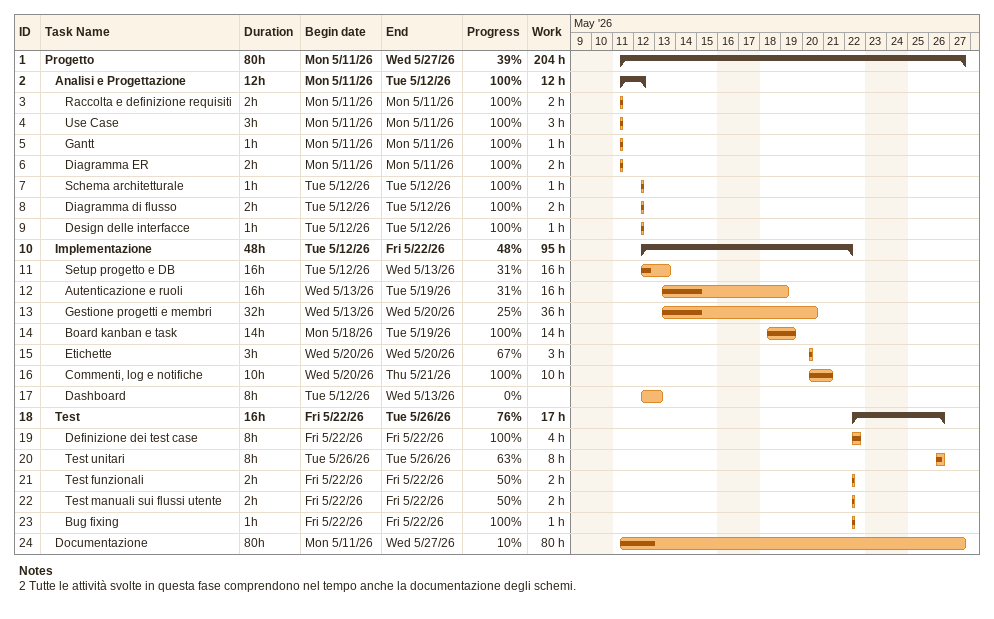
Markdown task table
| ID | Level | Task | Duration | Start | Finish | % complete | Work (h) |
|---|---|---|---|---|---|---|---|
| 1 | 1 | **Progetto** | 80h | 2026-05-11 | 2026-05-27 | 39 | 204 |
| 2 | 2 | **Analisi e Progettazione** | 12h | 2026-05-11 | 2026-05-12 | 100 | 12 |
| 3 | 3 | Raccolta e definizione requisiti | 2h | 2026-05-11 | 2026-05-11 | 100 | 2 |
| 4 | 3 | Use Case | 3h | 2026-05-11 | 2026-05-11 | 100 | 3 |
| 5 | 3 | Gantt | 1h | 2026-05-11 | 2026-05-11 | 100 | 1 |
| 6 | 3 | Diagramma ER | 2h | 2026-05-11 | 2026-05-11 | 100 | 2 |
| 7 | 3 | Schema architetturale | 1h | 2026-05-12 | 2026-05-12 | 100 | 1 |
| 8 | 3 | Diagramma di flusso | 2h | 2026-05-12 | 2026-05-12 | 100 | 2 |
| 9 | 3 | Design delle interfacce | 1h | 2026-05-12 | 2026-05-12 | 100 | 1 |
| 10 | 2 | **Implementazione** | 48h | 2026-05-12 | 2026-05-22 | 48 | 95 |
| 11 | 3 | Setup progetto e DB | 16h | 2026-05-12 | 2026-05-13 | 31 | 16 |
| 12 | 3 | Autenticazione e ruoli | 16h | 2026-05-13 | 2026-05-19 | 31 | 16 |
| 13 | 3 | Gestione progetti e membri | 32h | 2026-05-13 | 2026-05-20 | 25 | 36 |
| 14 | 3 | Board kanban e task | 14h | 2026-05-18 | 2026-05-19 | 100 | 14 |
| 15 | 3 | Etichette | 3h | 2026-05-20 | 2026-05-20 | 67 | 3 |
| 16 | 3 | Commenti, log e notifiche | 10h | 2026-05-20 | 2026-05-21 | 100 | 10 |
| 17 | 3 | Dashboard | 8h | 2026-05-12 | 2026-05-13 | 0 |  |
| 18 | 2 | **Test** | 16h | 2026-05-22 | 2026-05-26 | 76 | 17 |
| 19 | 3 | Definizione dei test case | 8h | 2026-05-22 | 2026-05-22 | 100 | 4 |
| 20 | 3 | Test unitari | 8h | 2026-05-26 | 2026-05-26 | 63 | 8 |
| 21 | 3 | Test funzionali | 2h | 2026-05-22 | 2026-05-22 | 50 | 2 |
| 22 | 3 | Test manuali sui flussi utente | 2h | 2026-05-22 | 2026-05-22 | 50 | 2 |
| 23 | 3 | Bug fixing | 1h | 2026-05-22 | 2026-05-22 | 100 | 1 |
| 24 | 2 | Documentazione | 80h | 2026-05-11 | 2026-05-27 | 10 | 80 |

Notes
- 2: Tutte le attività svolte in questa fase comprendono nel tempo anche la documentazione degli schemi.
